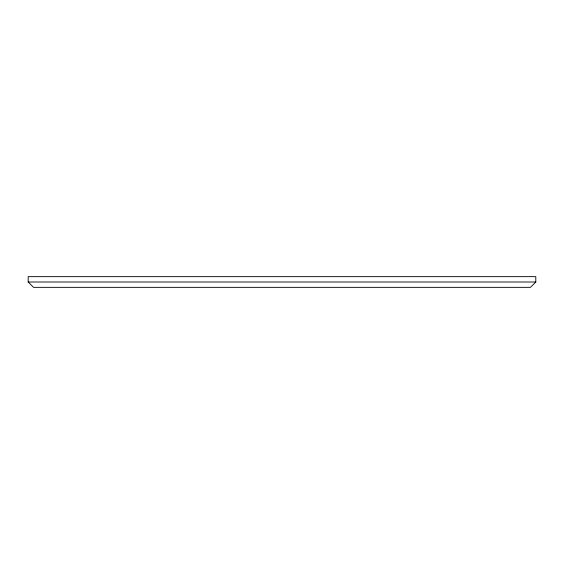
<?xml version="1.0" encoding="UTF-8"?>
<svg xmlns="http://www.w3.org/2000/svg" width="564" height="564" viewBox="0 0 564 564"><rect width="100%" height="100%" fill="white"/><g stroke="black" fill="none" stroke-linecap="round" stroke-linejoin="round"><path stroke-width="0.85" d="M535.8 282L530.449 287.351L33.551 287.351L28.2 282L28.2 276.649L535.8 276.649L535.8 282L28.2 282"/></g></svg>
